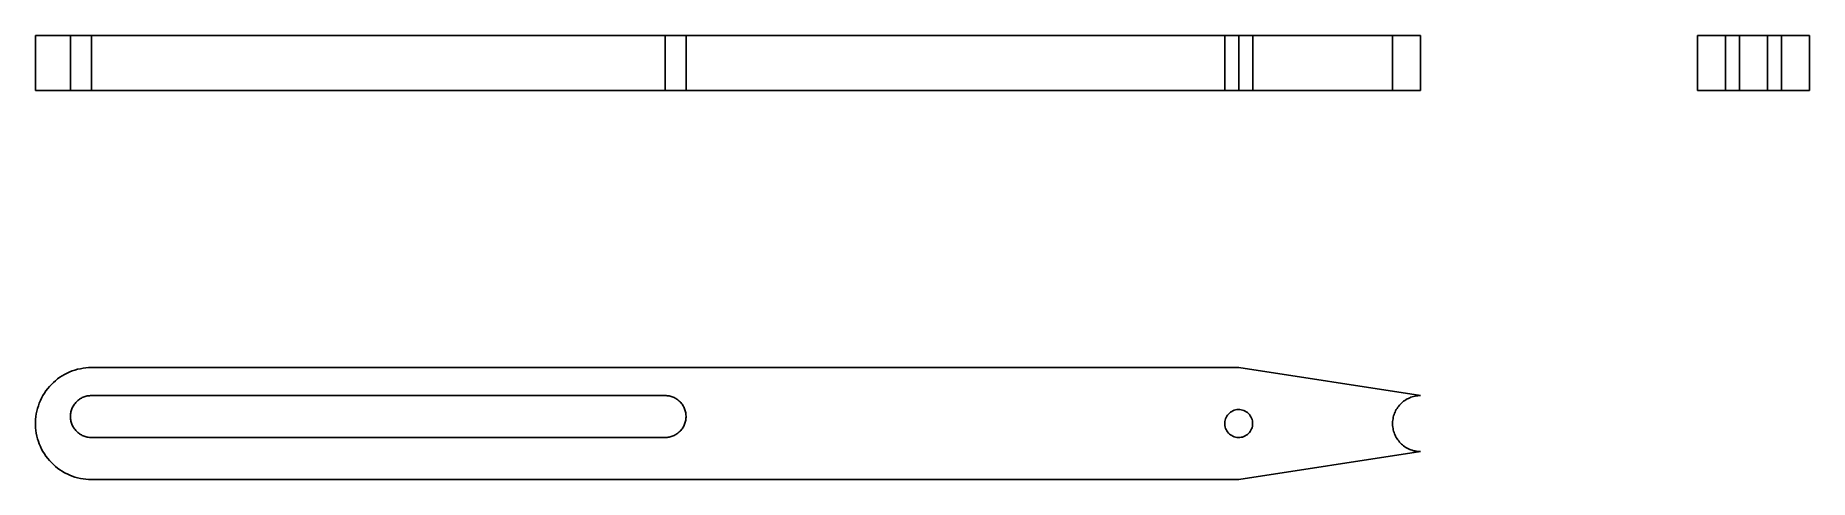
# Model space of a CAD drawing. Extents: x 0 to 1.76, y 0 to 0.44.
import ezdxf

# ---------------------------------------------------------------- set-up
doc = ezdxf.new("R2010")
doc.units = 0
doc.linetypes.add('HIDDEN', pattern=[0.068795, 0.045886, -0.022909])
for name, color, linetype in [('FRONT', 7, 'CONTINUOUS'), ('FRONT_HID', 7, 'HIDDEN'), ('LEFT', 7, 'CONTINUOUS'), ('LEFT_HID', 7, 'HIDDEN'), ('TOP', 7, 'CONTINUOUS')]:
    doc.layers.add(name, color=color, linetype=linetype)

msp = doc.modelspace()

# ---------------------------------------------------------------- linework, layer by layer
at = {"layer": 'FRONT'}
for p, q in [((0.055592, 0.441053), (0, 0.441053)), ((0, 0.441053), (0, 0.386365)), ((1.19523, 0.441053), (0.055592, 0.441053)), ((0.055592, 0.386365), (0.055592, 0.441053)), ((1.375905, 0.441053), (1.19523, 0.441053)), ((1.19523, 0.386365), (1.19523, 0.441053)), ((1.375905, 0.386365), (1.375905, 0.441053)), ((0.055592, 0.386365), (0, 0.386365)), ((1.19523, 0.386365), (0.055592, 0.386365)), ((1.375905, 0.386365), (1.19523, 0.386365))]:
    msp.add_line(p, q, dxfattribs=at)
at = {"layer": 'FRONT_HID', "linetype": 'HIDDEN'}
for p, q in [((0, 0.441053), (0.055592, 0.441053)), ((0.055592, 0.441053), (0.034745, 0.441053)), ((0.034745, 0.441053), (0.055592, 0.441053)), ((0.034745, 0.441053), (0.034745, 0.386365)), ((0.055592, 0.441053), (0.625411, 0.441053)), ((0.625411, 0.441053), (0.055592, 0.441053)), ((0.625411, 0.441053), (0.646258, 0.441053)), ((0.646258, 0.441053), (0.625411, 0.441053)), ((0.625411, 0.386365), (0.625411, 0.441053)), ((0.625411, 0.386365), (0.625411, 0.441053)), ((0.646258, 0.441053), (0.646258, 0.386365)), ((1.209128, 0.441053), (1.181332, 0.441053)), ((1.181332, 0.441053), (1.209128, 0.441053)), ((1.181332, 0.441053), (1.181332, 0.386365)), ((1.209128, 0.386365), (1.209128, 0.441053)), ((1.375905, 0.441053), (1.348109, 0.441053)), ((1.348109, 0.441053), (1.375905, 0.441053)), ((1.348109, 0.441053), (1.348109, 0.386365)), ((0, 0.386365), (0.055592, 0.386365)), ((0.055592, 0.386365), (0.034745, 0.386365)), ((0.034745, 0.386365), (0.055592, 0.386365)), ((0.055592, 0.386365), (0.625411, 0.386365)), ((0.625411, 0.386365), (0.055592, 0.386365)), ((0.625411, 0.386365), (0.646258, 0.386365)), ((0.646258, 0.386365), (0.625411, 0.386365)), ((1.209128, 0.386365), (1.181332, 0.386365)), ((1.181332, 0.386365), (1.209128, 0.386365)), ((1.375905, 0.386365), (1.348109, 0.386365)), ((1.348109, 0.386365), (1.375905, 0.386365))]:
    msp.add_line(p, q, dxfattribs=at)
at = {"layer": 'LEFT'}
for p, q in [((1.651086, 0.386365), (1.651086, 0.441053)), ((1.651086, 0.441053), (1.76227, 0.441053)), ((1.76227, 0.386365), (1.76227, 0.441053)), ((1.651086, 0.386365), (1.76227, 0.386365))]:
    msp.add_line(p, q, dxfattribs=at)
at = {"layer": 'LEFT_HID', "linetype": 'HIDDEN'}
for p, q in [((1.678882, 0.441053), (1.651086, 0.441053)), ((1.734474, 0.441053), (1.678882, 0.441053)), ((1.678882, 0.386365), (1.678882, 0.441053)), ((1.678882, 0.386365), (1.678882, 0.441053)), ((1.720576, 0.441053), (1.678882, 0.441053)), ((1.678882, 0.386365), (1.678882, 0.441053)), ((1.678882, 0.441053), (1.720576, 0.441053)), ((1.706678, 0.441053), (1.69278, 0.441053)), ((1.69278, 0.441053), (1.720576, 0.441053)), ((1.69278, 0.441053), (1.69278, 0.386365)), ((1.720576, 0.441053), (1.706678, 0.441053)), ((1.720576, 0.386365), (1.720576, 0.441053)), ((1.720576, 0.386365), (1.720576, 0.441053)), ((1.720576, 0.441053), (1.720576, 0.386365)), ((1.76227, 0.441053), (1.734474, 0.441053)), ((1.734474, 0.386365), (1.734474, 0.441053)), ((1.678882, 0.386365), (1.651086, 0.386365)), ((1.734474, 0.386365), (1.678882, 0.386365)), ((1.720576, 0.386365), (1.678882, 0.386365)), ((1.678882, 0.386365), (1.720576, 0.386365)), ((1.706678, 0.386365), (1.69278, 0.386365)), ((1.69278, 0.386365), (1.720576, 0.386365)), ((1.720576, 0.386365), (1.706678, 0.386365)), ((1.76227, 0.386365), (1.734474, 0.386365))]:
    msp.add_line(p, q, dxfattribs=at)
at = {"layer": 'TOP'}
for p, q in [((0.033981, 0.106819), (0.031454, 0.105679)), ((0.036561, 0.107832), (0.033981, 0.106819)), ((0.039189, 0.108714), (0.036561, 0.107832)), ((0.041857, 0.109465), (0.039189, 0.108714)), ((0.044559, 0.110082), (0.041857, 0.109465)), ((0.047289, 0.110563), (0.044559, 0.110082)), ((0.05004, 0.110908), (0.047289, 0.110563)), ((0.052804, 0.111115), (0.05004, 0.110908)), ((0.055575, 0.111184), (0.052804, 0.111115)), ((1.195213, 0.111184), (0.055575, 0.111184)), ((1.375887, 0.083388), (1.195213, 0.111184)), ((0.012111, 0.090253), (0.010437, 0.088044)), ((0.013893, 0.092377), (0.012111, 0.090253)), ((0.015778, 0.094409), (0.013893, 0.092377)), ((0.017763, 0.096344), (0.015778, 0.094409)), ((0.019841, 0.098178), (0.017763, 0.096344)), ((0.022008, 0.099906), (0.019841, 0.098178)), ((0.024259, 0.101524), (0.022008, 0.099906)), ((0.026587, 0.103028), (0.024259, 0.101524)), ((0.028988, 0.104414), (0.026587, 0.103028)), ((0.031454, 0.105679), (0.028988, 0.104414)), ((0.002061, 0.070649), (0.001377, 0.067963)), ((0.002878, 0.073297), (0.002061, 0.070649)), ((0.003826, 0.075902), (0.002878, 0.073297)), ((0.004902, 0.078456), (0.003826, 0.075902)), ((0.006105, 0.080954), (0.004902, 0.078456)), ((0.007431, 0.083388), (0.006105, 0.080954)), ((0.008876, 0.085753), (0.007431, 0.083388)), ((0.010437, 0.088044), (0.008876, 0.085753)), ((0.036573, 0.071115), (0.036169, 0.070157)), ((0.037024, 0.072052), (0.036573, 0.071115)), ((0.037521, 0.072965), (0.037024, 0.072052)), ((0.038063, 0.073852), (0.037521, 0.072965)), ((0.038648, 0.07471), (0.038063, 0.073852)), ((0.039276, 0.075539), (0.038648, 0.07471)), ((0.039944, 0.076335), (0.039276, 0.075539)), ((0.040651, 0.077097), (0.039944, 0.076335)), ((0.041395, 0.077823), (0.040651, 0.077097)), ((0.042175, 0.078511), (0.041395, 0.077823)), ((0.042987, 0.079159), (0.042175, 0.078511)), ((0.043831, 0.079766), (0.042987, 0.079159)), ((0.044704, 0.08033), (0.043831, 0.079766)), ((0.045605, 0.080849), (0.044704, 0.08033)), ((0.04653, 0.081324), (0.045605, 0.080849)), ((0.047477, 0.081751), (0.04653, 0.081324)), ((0.048445, 0.082131), (0.047477, 0.081751)), ((0.04943, 0.082462), (0.048445, 0.082131)), ((0.050431, 0.082744), (0.04943, 0.082462)), ((0.051444, 0.082975), (0.050431, 0.082744)), ((0.052468, 0.083155), (0.051444, 0.082975)), ((0.053499, 0.083285), (0.052468, 0.083155)), ((0.054536, 0.083362), (0.053499, 0.083285)), ((0.055575, 0.083388), (0.054536, 0.083362)), ((0.625394, 0.083388), (0.055575, 0.083388)), ((0.626433, 0.083362), (0.625394, 0.083388)), ((0.62747, 0.083285), (0.626433, 0.083362)), ((0.628501, 0.083155), (0.62747, 0.083285)), ((0.629525, 0.082975), (0.628501, 0.083155)), ((0.630538, 0.082744), (0.629525, 0.082975)), ((0.631539, 0.082462), (0.630538, 0.082744)), ((0.632524, 0.082131), (0.631539, 0.082462)), ((0.633492, 0.081751), (0.632524, 0.082131)), ((0.634439, 0.081324), (0.633492, 0.081751)), ((0.635364, 0.080849), (0.634439, 0.081324)), ((0.636264, 0.08033), (0.635364, 0.080849)), ((0.637137, 0.079766), (0.636264, 0.08033)), ((0.637981, 0.079159), (0.637137, 0.079766)), ((0.638794, 0.078511), (0.637981, 0.079159)), ((0.639573, 0.077823), (0.638794, 0.078511)), ((0.640318, 0.077097), (0.639573, 0.077823)), ((0.641025, 0.076335), (0.640318, 0.077097)), ((0.641693, 0.075539), (0.641025, 0.076335)), ((0.64232, 0.07471), (0.641693, 0.075539)), ((0.642906, 0.073852), (0.64232, 0.07471)), ((0.643448, 0.072965), (0.642906, 0.073852)), ((0.643945, 0.072052), (0.643448, 0.072965)), ((0.644396, 0.071115), (0.643945, 0.072052)), ((0.6448, 0.070157), (0.644396, 0.071115)), ((1.351815, 0.06949), (1.352538, 0.070673)), ((1.352538, 0.070673), (1.353319, 0.071818)), ((1.353319, 0.071818), (1.354155, 0.072923)), ((1.354155, 0.072923), (1.355046, 0.073984)), ((1.355046, 0.073984), (1.355989, 0.075)), ((1.355989, 0.075), (1.356981, 0.075968)), ((1.356981, 0.075968), (1.35802, 0.076885)), ((1.35802, 0.076885), (1.359104, 0.077749)), ((1.359104, 0.077749), (1.360229, 0.078558)), ((1.360229, 0.078558), (1.361393, 0.07931)), ((1.361393, 0.07931), (1.362594, 0.080003)), ((1.362594, 0.080003), (1.363827, 0.080635)), ((1.363827, 0.080635), (1.36509, 0.081206)), ((1.36509, 0.081206), (1.366381, 0.081712)), ((1.366381, 0.081712), (1.367694, 0.082153)), ((1.367694, 0.082153), (1.369028, 0.082529)), ((1.369028, 0.082529), (1.37038, 0.082837)), ((1.37038, 0.082837), (1.371745, 0.083078)), ((1.371745, 0.083078), (1.37312, 0.08325)), ((1.37312, 0.08325), (1.374502, 0.083354)), ((1.374502, 0.083354), (1.375887, 0.083388)), ((0.000138, 0.059747), (0, 0.056978)), ((0, 0.056978), (0, 0.054206)), ((0, 0.054206), (0.000138, 0.051438)), ((0.000414, 0.062505), (0.000138, 0.059747)), ((0.000827, 0.065246), (0.000414, 0.062505)), ((0.001377, 0.067963), (0.000827, 0.065246)), ((0.034786, 0.064099), (0.034734, 0.063061)), ((0.034734, 0.063061), (0.034734, 0.062021)), ((0.034734, 0.062021), (0.034786, 0.060983)), ((0.03489, 0.065133), (0.034786, 0.064099)), ((0.034786, 0.060983), (0.03489, 0.059949)), ((0.035045, 0.066161), (0.03489, 0.065133)), ((0.03489, 0.059949), (0.035045, 0.058921)), ((0.03525, 0.06718), (0.035045, 0.066161)), ((0.035045, 0.058921), (0.03525, 0.057902)), ((0.035507, 0.068187), (0.03525, 0.06718)), ((0.03525, 0.057902), (0.035507, 0.056895)), ((0.035813, 0.069181), (0.035507, 0.068187)), ((0.035507, 0.056895), (0.035813, 0.055902)), ((0.036169, 0.070157), (0.035813, 0.069181)), ((0.035813, 0.055902), (0.036169, 0.054925)), ((0.036169, 0.054925), (0.036573, 0.053967)), ((0.036573, 0.053967), (0.037024, 0.05303)), ((0.037024, 0.05303), (0.037521, 0.052118)), ((0.643448, 0.052118), (0.643945, 0.05303)), ((0.643945, 0.05303), (0.644396, 0.053967)), ((0.644396, 0.053967), (0.6448, 0.054925)), ((0.645155, 0.069181), (0.6448, 0.070157)), ((0.6448, 0.054925), (0.645155, 0.055902)), ((0.645462, 0.068187), (0.645155, 0.069181)), ((0.645155, 0.055902), (0.645462, 0.056895)), ((0.645718, 0.06718), (0.645462, 0.068187)), ((0.645462, 0.056895), (0.645718, 0.057902)), ((0.645924, 0.066161), (0.645718, 0.06718)), ((0.645718, 0.057902), (0.645924, 0.058921)), ((0.646079, 0.065133), (0.645924, 0.066161)), ((0.645924, 0.058921), (0.646079, 0.059949)), ((0.646183, 0.064099), (0.646079, 0.065133)), ((0.646079, 0.059949), (0.646183, 0.060983)), ((0.646234, 0.063061), (0.646183, 0.064099)), ((0.646183, 0.060983), (0.646234, 0.062021)), ((0.646234, 0.062021), (0.646234, 0.063061)), ((1.18147, 0.057663), (1.181332, 0.056285)), ((1.181332, 0.056285), (1.181332, 0.054899)), ((1.181332, 0.054899), (1.18147, 0.053521)), ((1.181745, 0.059022), (1.18147, 0.057663)), ((1.18147, 0.053521), (1.181745, 0.052163)), ((1.182153, 0.060346), (1.181745, 0.059022)), ((1.182691, 0.061622), (1.182153, 0.060346)), ((1.183354, 0.062839), (1.182691, 0.061622)), ((1.184134, 0.063984), (1.183354, 0.062839)), ((1.185025, 0.065045), (1.184134, 0.063984)), ((1.186017, 0.066013), (1.185025, 0.065045)), ((1.1871, 0.066876), (1.186017, 0.066013)), ((1.188264, 0.067628), (1.1871, 0.066876)), ((1.189497, 0.06826), (1.188264, 0.067628)), ((1.190787, 0.068766), (1.189497, 0.06826)), ((1.19212, 0.069142), (1.190787, 0.068766)), ((1.193485, 0.069382), (1.19212, 0.069142)), ((1.194866, 0.069486), (1.193485, 0.069382)), ((1.196252, 0.069451), (1.194866, 0.069486)), ((1.197626, 0.069279), (1.196252, 0.069451)), ((1.198977, 0.068971), (1.197626, 0.069279)), ((1.200291, 0.068529), (1.198977, 0.068971)), ((1.201553, 0.06796), (1.200291, 0.068529)), ((1.202753, 0.067267), (1.201553, 0.06796)), ((1.203878, 0.066458), (1.202753, 0.067267)), ((1.204917, 0.065541), (1.203878, 0.066458)), ((1.205859, 0.064526), (1.204917, 0.065541)), ((1.206696, 0.063421), (1.205859, 0.064526)), ((1.207419, 0.062239), (1.206696, 0.063421)), ((1.20802, 0.060991), (1.207419, 0.062239)), ((1.208494, 0.059689), (1.20802, 0.060991)), ((1.208835, 0.058346), (1.208494, 0.059689)), ((1.209042, 0.056976), (1.208835, 0.058346)), ((1.208835, 0.052838), (1.209042, 0.054208)), ((1.209111, 0.055592), (1.209042, 0.056976)), ((1.209042, 0.054208), (1.209111, 0.055592)), ((1.3481, 0.056285), (1.348169, 0.057669)), ((1.3481, 0.054899), (1.3481, 0.056285)), ((1.348169, 0.053515), (1.3481, 0.054899)), ((1.348169, 0.057669), (1.348307, 0.059048)), ((1.348307, 0.052136), (1.348169, 0.053515)), ((1.348307, 0.059048), (1.348514, 0.060419)), ((1.348514, 0.060419), (1.348788, 0.061777)), ((1.348788, 0.061777), (1.34913, 0.06312)), ((1.34913, 0.06312), (1.349539, 0.064445)), ((1.349539, 0.064445), (1.350013, 0.065747)), ((1.350013, 0.065747), (1.350551, 0.067024)), ((1.350551, 0.067024), (1.351152, 0.068273)), ((1.351152, 0.068273), (1.351815, 0.06949)), ((0.000138, 0.051438), (0.000414, 0.04868)), ((0.000414, 0.04868), (0.000827, 0.045939)), ((0.000827, 0.045939), (0.001377, 0.043222)), ((0.001377, 0.043222), (0.002061, 0.040536)), ((0.002061, 0.040536), (0.002878, 0.037887)), ((0.002878, 0.037887), (0.003826, 0.035282)), ((0.003826, 0.035282), (0.004902, 0.032728)), ((0.037521, 0.052118), (0.038063, 0.051231)), ((0.038063, 0.051231), (0.038648, 0.050372)), ((0.038648, 0.050372), (0.039276, 0.049543)), ((0.039276, 0.049543), (0.039944, 0.048747)), ((0.039944, 0.048747), (0.040651, 0.047985)), ((0.040651, 0.047985), (0.041395, 0.047259)), ((0.041395, 0.047259), (0.042175, 0.046571)), ((0.042175, 0.046571), (0.042987, 0.045923)), ((0.042987, 0.045923), (0.043831, 0.045316)), ((0.043831, 0.045316), (0.044704, 0.044753)), ((0.044704, 0.044753), (0.045605, 0.044233)), ((0.045605, 0.044233), (0.04653, 0.043759)), ((0.04653, 0.043759), (0.047477, 0.043331)), ((0.047477, 0.043331), (0.048445, 0.042951)), ((0.048445, 0.042951), (0.04943, 0.04262)), ((0.04943, 0.04262), (0.050431, 0.042339)), ((0.050431, 0.042339), (0.051444, 0.042107)), ((0.051444, 0.042107), (0.052468, 0.041927)), ((0.052468, 0.041927), (0.053499, 0.041798)), ((0.053499, 0.041798), (0.054536, 0.04172)), ((0.054536, 0.04172), (0.055575, 0.041694)), ((0.055575, 0.041694), (0.625394, 0.041694)), ((0.625394, 0.041694), (0.626433, 0.04172)), ((0.626433, 0.04172), (0.62747, 0.041798)), ((0.62747, 0.041798), (0.628501, 0.041927)), ((0.628501, 0.041927), (0.629525, 0.042107)), ((0.629525, 0.042107), (0.630538, 0.042339)), ((0.630538, 0.042339), (0.631539, 0.04262)), ((0.631539, 0.04262), (0.632524, 0.042951)), ((0.632524, 0.042951), (0.633492, 0.043331)), ((0.633492, 0.043331), (0.634439, 0.043759)), ((0.634439, 0.043759), (0.635364, 0.044233)), ((0.635364, 0.044233), (0.636264, 0.044753)), ((0.636264, 0.044753), (0.637137, 0.045316)), ((0.637137, 0.045316), (0.637981, 0.045923)), ((0.637981, 0.045923), (0.638794, 0.046571)), ((0.638794, 0.046571), (0.639573, 0.047259)), ((0.639573, 0.047259), (0.640318, 0.047985)), ((0.640318, 0.047985), (0.641025, 0.048747)), ((0.641025, 0.048747), (0.641693, 0.049543)), ((0.641693, 0.049543), (0.64232, 0.050372)), ((0.64232, 0.050372), (0.642906, 0.051231)), ((0.642906, 0.051231), (0.643448, 0.052118)), ((1.181745, 0.052163), (1.182153, 0.050839)), ((1.182153, 0.050839), (1.182691, 0.049562)), ((1.182691, 0.049562), (1.183354, 0.048345)), ((1.183354, 0.048345), (1.184134, 0.0472)), ((1.184134, 0.0472), (1.185025, 0.046139)), ((1.185025, 0.046139), (1.186017, 0.045172)), ((1.186017, 0.045172), (1.1871, 0.044308)), ((1.1871, 0.044308), (1.188264, 0.043556)), ((1.188264, 0.043556), (1.189497, 0.042924)), ((1.189497, 0.042924), (1.190787, 0.042418)), ((1.190787, 0.042418), (1.19212, 0.042043)), ((1.19212, 0.042043), (1.193485, 0.041802)), ((1.193485, 0.041802), (1.194866, 0.041698)), ((1.194866, 0.041698), (1.196252, 0.041733)), ((1.196252, 0.041733), (1.197626, 0.041905)), ((1.197626, 0.041905), (1.198977, 0.042214)), ((1.198977, 0.042214), (1.200291, 0.042655)), ((1.200291, 0.042655), (1.201553, 0.043225)), ((1.201553, 0.043225), (1.202753, 0.043917)), ((1.202753, 0.043917), (1.203878, 0.044726)), ((1.203878, 0.044726), (1.204917, 0.045643)), ((1.204917, 0.045643), (1.205859, 0.046659)), ((1.205859, 0.046659), (1.206696, 0.047763)), ((1.206696, 0.047763), (1.207419, 0.048945)), ((1.207419, 0.048945), (1.20802, 0.050194)), ((1.20802, 0.050194), (1.208494, 0.051496)), ((1.208494, 0.051496), (1.208835, 0.052838)), ((1.348514, 0.050765), (1.348307, 0.052136)), ((1.348788, 0.049407), (1.348514, 0.050765)), ((1.34913, 0.048064), (1.348788, 0.049407)), ((1.349539, 0.046739), (1.34913, 0.048064)), ((1.350013, 0.045437), (1.349539, 0.046739)), ((1.350551, 0.04416), (1.350013, 0.045437)), ((1.351152, 0.042911), (1.350551, 0.04416)), ((1.351815, 0.041694), (1.351152, 0.042911)), ((1.352538, 0.040511), (1.351815, 0.041694)), ((1.353319, 0.039366), (1.352538, 0.040511)), ((1.354155, 0.038262), (1.353319, 0.039366)), ((1.355046, 0.0372), (1.354155, 0.038262)), ((1.355989, 0.036184), (1.355046, 0.0372)), ((1.356981, 0.035216), (1.355989, 0.036184)), ((0.004902, 0.032728), (0.006105, 0.03023)), ((0.006105, 0.03023), (0.007431, 0.027796)), ((0.007431, 0.027796), (0.008876, 0.025431)), ((0.008876, 0.025431), (0.010437, 0.023141)), ((0.010437, 0.023141), (0.012111, 0.020931)), ((0.012111, 0.020931), (0.013893, 0.018808)), ((0.013893, 0.018808), (0.015778, 0.016776)), ((1.195213, 0), (1.375887, 0.027796)), ((1.35802, 0.034299), (1.356981, 0.035216)), ((1.359104, 0.033435), (1.35802, 0.034299)), ((1.360229, 0.032626), (1.359104, 0.033435)), ((1.361393, 0.031874), (1.360229, 0.032626)), ((1.362594, 0.031181), (1.361393, 0.031874)), ((1.363827, 0.030549), (1.362594, 0.031181)), ((1.36509, 0.029979), (1.363827, 0.030549)), ((1.366381, 0.029472), (1.36509, 0.029979)), ((1.367694, 0.029031), (1.366381, 0.029472)), ((1.369028, 0.028656), (1.367694, 0.029031)), ((1.37038, 0.028347), (1.369028, 0.028656)), ((1.371745, 0.028107), (1.37038, 0.028347)), ((1.37312, 0.027934), (1.371745, 0.028107)), ((1.374502, 0.027831), (1.37312, 0.027934)), ((1.375887, 0.027796), (1.374502, 0.027831)), ((0.015778, 0.016776), (0.017763, 0.01484)), ((0.017763, 0.01484), (0.019841, 0.013006)), ((0.019841, 0.013006), (0.022008, 0.011278)), ((0.022008, 0.011278), (0.024259, 0.00966)), ((0.024259, 0.00966), (0.026587, 0.008156)), ((0.026587, 0.008156), (0.028988, 0.00677)), ((0.028988, 0.00677), (0.031454, 0.005505)), ((0.031454, 0.005505), (0.033981, 0.004365)), ((0.033981, 0.004365), (0.036561, 0.003353)), ((0.036561, 0.003353), (0.039189, 0.00247)), ((0.039189, 0.00247), (0.041857, 0.001719)), ((0.041857, 0.001719), (0.044559, 0.001102)), ((0.044559, 0.001102), (0.047289, 0.000621)), ((0.047289, 0.000621), (0.05004, 0.000276)), ((0.05004, 0.000276), (0.052804, 0.000069)), ((0.052804, 0.000069), (0.055575, 0)), ((0.055575, 0), (1.195213, 0))]:
    msp.add_line(p, q, dxfattribs=at)

doc.saveas('drawing.dxf')
